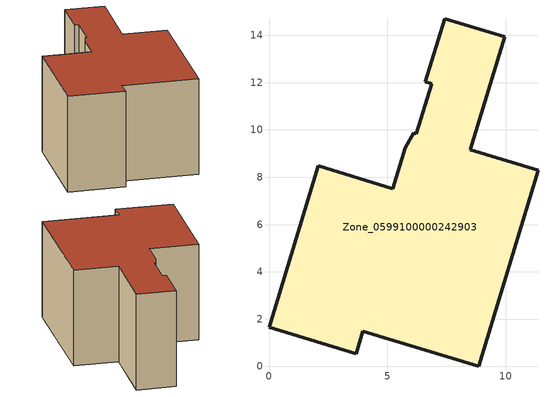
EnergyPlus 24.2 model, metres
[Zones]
Zone_0599100000242903
 floor ground (C_G): 6.12,9.87 6.23,9.84 6.87,11.95 6.61,12.03 7.42,14.71 9.96,13.93 8.5,9.16 11.37,8.29 8.87,0 3.97,1.5 3.68,0.53 0,1.66 2.08,8.48 5.23,7.52 5.76,9.25 z0
 wall outside (C_F): 2.08,8.48 0,1.66 3.68,0.53 3.97,1.5 8.87,0 11.37,8.29 8.5,9.16 9.96,13.93 7.42,14.71 6.61,12.03 6.87,11.95 6.23,9.84 6.12,9.87 5.76,9.25 5.23,7.52 2.08,8.48 z0:6.67
 roof outside (C_R): 6.23,9.84 6.12,9.87 5.76,9.25 5.23,7.52 2.08,8.48 0,1.66 3.68,0.53 3.97,1.5 8.87,0 11.37,8.29 8.5,9.16 9.96,13.93 7.42,14.71 6.61,12.03 6.87,11.95 z6.67
[BUILDING]
Pand.0599100000242903: North Axis=0; Terrain=City; Loads Convergence Tolerance Value=0.04; Temperature Convergence Tolerance Value=0.4; Solar Distribution=FullExterior; Maximum Number of Warmup Days=25; Minimum Number of Warmup Days=1
[Site:Location]
Rotterdam.The.Hague.AP_ZH_NLD Design_Conditions: Latitude=51.96; Longitude=4.45; Time Zone=1; Elevation=-4.5
[SITE:GROUNDTEMPERATURE:BUILDINGSURFACE]
18, 18, 18, 18, 18, 18, 18, 18, 18, 18, 18, 18
[MATERIAL] Thermal Absorptance=0.9; Solar Absorptance=0.7; Visible Absorptance=0.7
Name | Roughness | Thickness | Conductivity | Density | Specific Heat
G.TC.1975-1991 | MediumSmooth | 0.15 | 0.288461 | 540 | 1210
F.TC.1975-1991 | Rough | 0.3 | 0.230769 | 1920 | 840
R.TC.1975-1991 | MediumRough | 0.2 | 0.153846 | 1500 | 1000
[CONSTRUCTION]
C_G: G.TC.1975-1991
C_F: F.TC.1975-1991
C_R: R.TC.1975-1991
[ZONE]
Zone_0599100000242903: Type=1; Multiplier=1; Ceiling Height=Autocalculate; Volume=Autocalculate; Floor Area=autocalculate; Part of Total Floor Area=Yes
[ZONEINFILTRATION:DESIGNFLOWRATE]
Infil_Zone_0599100000242903: Zone or ZoneList or Space or SpaceList=Zone_0599100000242903; Schedule=AlwaysOn; Design Flow Rate Calculation Method=Flow/Area; Flow Rate per Floor Area=0.003; Constant Term Coefficient=1; Temperature Term Coefficient=0; Velocity Term Coefficient=0; Velocity Squared Term Coefficient=0
[HVACTEMPLATE:ZONE:IDEALLOADSAIRSYSTEM]
Zone_0599100000242903: Maximum Heating Supply Air Temperature=50; Minimum Cooling Supply Air Temperature=13; Maximum Heating Supply Air Humidity Ratio=0.0156; Minimum Cooling Supply Air Humidity Ratio=0.0077; Heating Limit=NoLimit; Cooling Limit=NoLimit; Dehumidification Control Type=ConstantSensibleHeatRatio; Cooling Sensible Heat Ratio=0.7; Dehumidification Setpoint=60; Humidification Control Type=None; Humidification Setpoint=30; Outdoor Air Method=None; Outdoor Air Flow Rate per Person=0.00944; Outdoor Air Flow Rate per Zone Floor Area=0; Outdoor Air Flow Rate per Zone=0; Demand Controlled Ventilation Type=None; Outdoor Air Economizer Type=NoEconomizer; Heat Recovery Type=None; Sensible Heat Recovery Effectiveness=0.7; Latent Heat Recovery Effectiveness=0.65
[ZONECONTROL:THERMOSTAT]
ThermostatControl_Zone_0599100000242903: Zone or ZoneList=Zone_0599100000242903; Control Type Schedule=DualSetpointControlType; Control 1=Thermostat_Zone_0599100000242903; Temperature Difference Between Cutout And Setpoint=0
[THERMOSTATSETPOINT:DUALSETPOINT]
Thermostat_Zone_0599100000242903: Heating Setpoint Temperature Schedule=HeatingSetpoint_Zone_0599100000242903; Cooling Setpoint Temperature Schedule=CoolingSetpoint_Zone_0599100000242903
[SCHEDULE:COMPACT]
HeatingSetpoint_Zone_0599100000242903: Through: 12/31, For: AllDays, Until: 24:00, 21
CoolingSetpoint_Zone_0599100000242903: Through: 12/31, For: AllDays, Until: 24:00, 24
DualSetpointControlType: Through: 12/31, For: AllDays, Until: 24:00, 4
AlwaysOn: Through: 12/31, For: AllDays, Until: 24:00, 1
